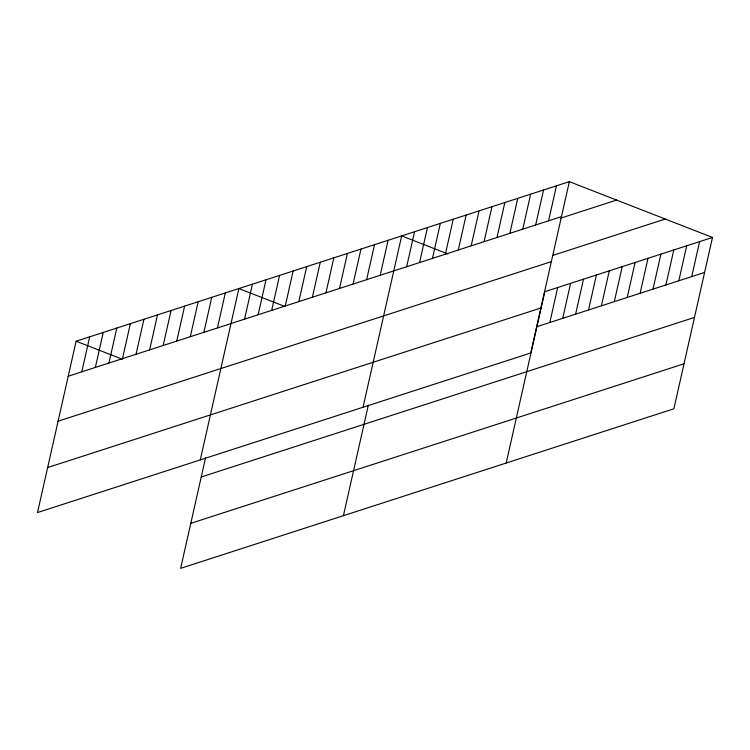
<?xml version="1.0" encoding="UTF-8"?>
<svg xmlns="http://www.w3.org/2000/svg" width="750" height="750" viewBox="0 0 750 750"><rect width="100%" height="100%" fill="white"/><g stroke="black" fill="none" stroke-linecap="round" stroke-linejoin="round"><path stroke-width="1.12" d="M569.353 181.659L76.116 341.212L37.5 512.559L530.737 353.006L569.353 181.659L712.5 237.441L673.884 408.788L180.647 568.341L205.547 457.856M81.797 371.812L89.681 336.825M95.353 367.425L103.247 332.438M108.919 363.038L116.803 328.05M122.484 358.65L130.369 323.663M136.05 354.262L143.934 319.275M149.616 349.875L157.5 314.887M163.181 345.487L171.066 310.5M176.738 341.1L184.622 306.112M190.303 336.713L198.188 301.725M203.869 332.325L211.753 297.338M217.434 327.938L225.319 292.95M200.269 459.909L238.884 288.562L285.075 306.562M244.566 319.163L252.45 284.175M258.122 314.775L266.006 279.788M271.688 310.387L279.572 275.4M285.253 306L293.137 271.012M298.819 301.613L306.703 266.625M312.384 297.225L320.269 262.238M325.95 292.838L333.834 257.85M339.506 288.441L347.391 253.463M353.072 284.053L360.956 249.075M366.637 279.666L374.522 244.688M380.203 275.278L388.087 240.3M363.038 407.25L401.653 235.903L447.844 253.903M343.416 515.691L368.316 405.206M406.669 266.719L414.553 231.731M419.569 262.547L427.453 227.559M432.469 258.375L440.353 223.387M445.369 254.203L453.253 219.216M458.269 250.031L466.153 215.044M471.169 245.859L479.053 210.872M484.069 241.688L491.953 206.7M496.969 237.506L504.853 202.528M509.869 233.334L517.753 198.347M522.769 229.162L530.653 194.175M535.669 224.991L543.553 190.003M548.569 220.819L556.453 185.831M506.184 463.031L544.8 291.694L712.5 237.441M549.816 322.5L557.7 287.522M562.716 318.328L570.6 283.341M575.616 314.156L583.5 279.169M588.516 309.984L596.4 274.997M601.416 305.812L609.3 270.825M614.316 301.641L622.2 266.653M627.216 297.469L635.1 262.481M640.116 293.297L648 258.309M653.016 289.116L660.9 254.137M665.916 284.944L673.8 249.956M678.816 280.772L686.7 245.784M691.716 276.6L699.6 241.613M68.231 376.2L561.469 216.647M560.691 218.147L616.594 200.072M552.384 255.544L665.259 219.037M58.087 421.2L551.325 261.647M47.644 467.559L540.881 308.006M536.916 326.681L704.616 272.428M201.234 476.981L694.472 317.428M190.791 523.341L684.028 363.788M76.116 341.212L122.306 359.213"/></g></svg>
